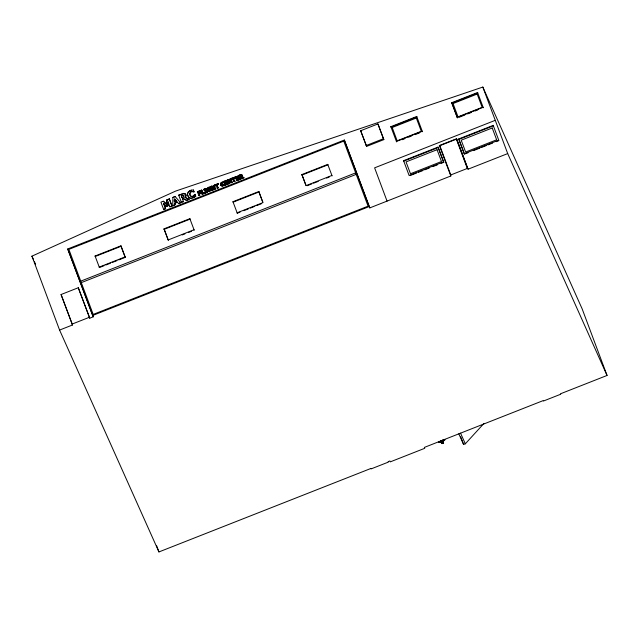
<?xml version="1.0" encoding="UTF-8"?>
<svg xmlns="http://www.w3.org/2000/svg" width="639" height="639" viewBox="0 0 639 639"><rect width="100%" height="100%" fill="white"/><g stroke="black" fill="none" stroke-linecap="round" stroke-linejoin="round"><path stroke-width="0.96" d="M172.73 205.558L172.873 197.443L175.118 196.556L180.629 202.763L178.513 203.593L177.346 202.1L174.774 203.114C176.739 205.918 169.343 206.629 174.798 204.744M185.965 195.334L185.15 197.555L189.024 199.456L186.516 200.446L183.145 198.497L182.411 198.793L183.497 201.636L181.332 202.172L183.497 201.636M167.881 205.886L168.129 202.028L167.881 205.886L166.475 206.445L163.744 203.753L166.475 206.445M166.923 199.783L166.523 204.232L166.923 199.783L169.287 198.849L172.035 206.149L169.87 206.685L172.035 206.149M221.725 183.912L222.116 183.097A1.238 1.054 -24.1 0 1 222.883 182.786C226.014 181.532 218.578 181.596 220.767 184.903M187.658 193.537L188.928 191.556L191.388 190.358M220.814 183.361L220.655 184.495M438.65 441.884L438.41 442.396L439.768 442.284L439.999 441.773L439.448 441.573M441.988 443.594L443.586 442.971L441.988 443.594L440.95 440.822M442.627 442.931L443.969 440.415L439.888 442.028L442.627 442.931L441.869 441.245M193.066 196.508L195.031 194.344L192.547 196.373L191.269 196.333L190.126 195.382M223.746 184.998C226.046 183.249 219.888 186.676 221.997 182.834A1.238 1.054 -24.1 0 1 222.763 182.522L223.898 182.866M185.15 197.555L186.069 195.965L185.797 194.568M241.175 178.88L240.032 179.016L241.175 178.88L240.568 177.322L242.684 178.289L243.938 177.794L241.997 176.843L242.133 174.966M241.997 176.843C243.731 174.751 239.929 173.752 238.714 175.501L240.144 179.279M458.826 433.833L463.594 444.48L465.32 443.801L483.987 423.393M195.031 194.344L195.766 196.269L194.12 197.547L191.468 198.378A3.746 3.187 -24.1 0 1 189.256 197.818L187.491 194.815M224.305 183.992L224.728 185.086L222.58 186.141A1.869 1.597 -24.1 0 1 221.477 185.869L220.83 185.03M209.089 189.743C211.07 188.896 208.745 190.893 208.849 189.08L210.638 188.377L211.405 190.374L209.041 191.476L207.228 190.39M241.103 176.676L241.103 175.533L239.976 175.749L240.456 176.963M207.779 188.066L208.618 187.586A3.187 2.716 -24.1 0 1 210.239 187.307L210.119 187.043A3.187 2.716 -24.1 0 0 208.498 187.323L207.348 188.098A2.021 1.717 -24.1 0 0 206.9 189.192L207.156 190.254M221.661 182.49L223.466 181.764M183.361 197.227L181.939 197.523L183.489 196.78L183.768 195.622M209.888 189.432C210.806 192.666 205.846 188.577 209.113 187.85C212.699 188.114 207.18 187.602 208.21 189.823M31.95 256.151L175.685 191.061L482.828 87.064L582.177 308.933L607.05 375.46L560.515 393.784L560.715 394.231L543.477 401.02L543.278 400.573L424.36 447.412L424.759 448.298L390.285 461.869L389.886 460.983L388.169 461.662L388.36 462.109L371.131 468.89L370.932 468.451L158.943 551.936L59.587 330.067L31.95 256.151L33.579 259.785M163.864 204.025L165.605 208.681L163.664 209.44L160.924 202.148L163.288 201.213L166.404 203.969M181.444 202.443L178.704 195.143L183.744 193.377L185.661 194.336M167.035 200.055L169.407 199.12M182.115 194.112L178.704 195.143M182.059 197.794L181.228 195.63L182.978 195.071L183.768 195.654M190.965 196.397L189.679 194.2L190.422 192.019A2.468 2.101 -24.1 0 1 191.948 191.404L194.112 191.828L192.067 191.668A2.468 2.101 -24.1 0 0 190.542 192.291L189.831 193.409L189.967 195.071M197.395 191.772L200.143 190.694L197.395 191.772L198.833 195.558L199.855 195.151L199.168 193.377L200.87 193.018L199.168 193.377M204.472 192.251L204.839 193.186L202.108 194.264L200.67 190.486L201.7 190.079L202.882 193.186L204.592 192.515L202.763 192.922L201.7 190.079M203.729 189.28C209.632 187.858 202.267 188.729 204.081 190.158L204.552 189.663L204.081 190.158M212.699 188.305C216.27 186.979 210.63 187.746 213.282 189.863L212.252 190.27L210.822 186.492L211.852 186.085L212.452 187.634L213.849 187.083L213.25 185.534L214.4 185.39L213.25 185.534M214.952 185.63C217.747 184.192 214.752 187.067 214.704 184.959L218.155 183.601L215.686 184.887M223.985 181.3L226.877 180.478L223.985 181.3L225.423 185.086L228.195 183.992L227.819 183.058L226.198 184.008L225.743 182.858L227.356 182.219L225.743 182.858M230.895 181.204L230.024 178.928L230.967 178.553L232.396 182.339L231.406 182.722L228.794 180.629L229.832 183.345L228.89 183.72L227.452 179.934L228.722 179.439L230.895 181.204L228.722 179.439M231.741 179.327L232.955 178.856L231.741 179.327L231.374 178.393L234.944 177.299M239.082 178.624L237.333 179.311L239.082 178.624L239.449 179.559L236.678 180.645L235.248 176.867L238.139 176.044M201.82 190.342L200.67 190.486M211.972 186.348L210.822 186.492M234.082 177.642L231.374 178.393M237.213 176.404L235.248 176.867M205.582 189.256C206.86 188.777 204.552 190.238 206.557 191.812L207.02 191.309L206.557 191.812M198.673 192.043C206.014 189.535 193.313 194.064 200.622 192.347M217.196 184.751C220.838 184.136 215.023 183.8 218.378 187.858L217.228 187.994L218.378 187.858M225.263 181.572C232.5 179.12 220.048 183.521 227.22 181.819M233.866 178.185C237.508 177.57 231.693 177.235 235.048 181.292L233.898 181.428L235.048 181.292M236.518 177.139C241.294 176.029 235.12 176.755 236.869 178.017L238.363 177.115L236.869 178.017M174.743 201.66C180.406 199.464 171.859 204.768 174.719 199.009L176.42 200.997M183.265 198.769L182.411 198.793M211.852 186.085L212.332 187.371L213.849 187.083M240.336 176.691L241.31 175.885L239.976 175.749M208.849 189.08L210.638 188.377M166.356 206.173L167.761 205.622M237.005 178.425C241.191 177.506 235.511 178.049 237.452 179.575M174.918 205.015L174.894 203.378L177.346 202.1M241.055 177.45L240.568 177.322M360.676 130.731L377.913 123.942L378.312 124.829L383.839 139.614L366.602 146.403L360.676 130.731L366.602 146.403M204.815 192.179C206.525 192.004 203.849 192.163 205.167 193.058L207.371 192.187L207.02 191.309M165.605 208.681L163.664 209.44M183.145 198.497L186.396 200.183L189.024 199.456M213.282 189.863L212.252 190.27M225.303 184.815L228.195 183.992M228.77 183.449L229.832 183.345M231.286 182.458L232.396 182.339M240.935 177.179L242.564 178.017L243.938 177.794M215.71 188.904L214.56 189.048L215.71 188.904L214.281 185.126M59.587 330.067L72.511 324.979L61.064 294.523L78.293 287.734L89.748 318.19L93.198 316.832L67.726 248.97L344.349 140.029L369.821 207.891L450.822 175.989L439.368 145.532L456.605 138.743L468.06 169.199L507.701 153.592L607.05 375.46M390.86 126.674L416.716 116.49L416.916 116.937L391.06 127.113L390.86 126.674L396.587 141.898M451.717 102.703L477.565 92.527L477.764 92.967L451.917 103.151L451.717 102.703L457.444 117.935L451.917 103.151M366.203 145.516L383.44 138.727L383.839 139.614M104.037 265.728L99.42 267.541L95.075 256.015L120.923 245.831L125.268 257.365L118.806 259.905M164.015 228.858L189.863 218.682L190.063 219.121L164.215 229.305L164.015 228.858L168.161 239.952L194.008 229.768L194.208 230.208L189.863 218.682M240.064 212.148L237.301 213.242L232.955 201.708L258.803 191.532L262.805 202.14M301.896 174.559L327.743 164.383L327.943 164.822L302.095 175.006L301.896 174.559L306.041 185.645L331.889 175.469M121.122 246.271L95.275 256.455L95.075 256.015M259.003 191.972L233.155 202.156L232.955 201.708M396.388 141.459L422.243 131.275L422.443 131.722L416.716 116.49M457.244 117.488L483.092 107.312L483.292 107.751L477.565 92.527M402.123 139.717L404.894 138.631M408.593 137.169L411.356 136.083M415.054 134.629L419.671 132.808M459.289 117.209L464.825 115.028M467.596 113.934L471.286 112.48M474.985 111.026L477.756 109.932M125.268 257.365L125.068 256.918L99.221 267.102L99.42 267.541M105.882 265.001L110.499 263.18M112.344 262.453L116.961 260.632M182.211 234.936L184.975 233.85M188.673 232.396L191.444 231.302M243.763 210.694L248.379 208.881M250.224 208.154L254.841 206.333M256.686 205.606L261.303 203.785M307.159 185.725L311.776 183.912M313.621 183.185L318.238 181.364M326.553 178.089L329.325 177.003M80.746 281.16L355.643 172.897M81.297 282.638L356.203 174.375M495.265 120.324L374.614 167.841L387.05 201.101M443.77 162.33L443.57 161.883L409.104 175.461L403.576 160.677L438.042 147.098L443.77 162.33L441.046 163.4M458.722 138.951L493.196 125.38L493.396 125.819L458.922 139.398L458.722 138.951L464.449 154.183L458.922 139.398M438.242 147.545L403.776 161.116L403.576 160.677M464.249 153.735L498.724 140.165L493.196 125.38M410.206 175.541L416.556 173.041M418.369 172.33L422.906 170.541M424.719 169.83L429.256 168.041M432.883 166.611L437.419 164.83M465.36 153.823L468.083 152.753M473.523 150.612L479.873 148.112M481.686 147.393L486.223 145.604M488.036 144.893L492.573 143.104M496.199 141.682L498.923 140.604M92.599 315.498L369.222 206.557L369.821 207.891M72.119 324.085L89.348 317.303M468.06 169.199L467.66 168.313L450.423 175.102L450.822 175.989M444.169 440.487L445.064 439.776L443.897 439.872L444.169 440.487L443.857 439.664M223.378 185.206L222.332 185.158L221.621 183.92M241.358 174.886L238.714 175.501M183.329 193.721L185.31 193.992M193.481 190.15C190.622 189 185.941 192.451 187.842 195.901M183.601 195.478L181.228 195.63M241.877 176.572L243.818 177.522M185.03 197.291L188.904 199.192M231.406 182.722L228.794 180.629M207.475 190.71L208.921 191.213L211.405 190.374M221.07 185.358L221.358 185.598A1.869 1.597 -24.1 0 0 222.46 185.877L224.728 185.086M166.523 204.232L163.288 201.213M174.719 199.009L176.54 201.269M188.098 196.421L189.136 197.555A3.746 3.187 -24.1 0 0 191.349 198.106L195.766 196.269M208.226 189.839L210.263 190.382M185.542 194.072L185.917 194.831M441.038 440.591L441.956 442.348M440.942 440.606L442.228 443.083L441.285 440.575M183.649 195.382L183.976 196.405M207.036 189.991L207.348 190.654M220.647 184.639L220.95 185.302M439.368 145.532L439.768 146.419M460.551 433.154L465.32 443.801M239.449 179.559L236.678 180.645M230.967 178.553L230.024 178.928M227.452 179.934L228.89 183.72M237.301 213.242L237.101 212.795L262.948 202.619L258.803 191.532M214.704 184.959L215.071 185.893M207.371 192.187L205.167 193.058M204.839 193.186L202.108 194.264M199.855 195.151L198.833 195.558M180.629 202.763L178.513 203.593M175.118 196.556L172.873 197.443M67.726 248.97L93.198 316.832M70.49 256.367L71.089 257.693M78.293 287.734L89.748 318.19M61.064 294.523L72.511 324.979M34.394 261.607L35.616 264.33M482.828 87.064L507.701 153.592M456.605 138.743L467.66 168.313M467.317 168.448L456.374 139.174L439.824 145.692L450.767 174.966M438.042 147.098L443.57 161.883M377.913 123.942L383.44 138.727M460.727 436.796L463.594 444.48M344.349 140.029L369.222 206.557M442.547 440.199L443.586 442.971M442.747 442.028L443.027 442.771L442.34 440.047M439.488 441.541L439.768 442.284M327.743 164.383L332.088 175.909M302.095 175.006L305.889 185.166M238.02 175.781L238.387 176.715M238.363 177.115L238.73 178.057M234.825 177.035L235.192 177.969M232.836 178.585L234.018 181.7M226.757 180.214L227.133 181.149M227.101 181.548L227.476 182.49M224.105 181.572L225.423 185.086M218.155 183.601L218.522 184.535M216.166 185.15L217.348 188.265M213.985 187.491L214.68 189.312M212.579 188.042L213.162 189.599M210.119 187.043L210.543 188.13M208.961 189.352L209.209 190.007M205.942 188.409L206.285 189.288M204.552 189.663L205.526 192.211M200.143 190.694L200.51 191.628M200.502 192.083L200.87 193.018M193.361 189.887L194.112 191.828M169.287 198.849L171.915 205.878M168.129 202.028L169.99 206.956M163.744 203.753L165.485 208.418M164.215 229.305L168.361 240.392M120.923 245.831L125.068 256.918M156.523 545.466L158.943 551.936M207.044 189.847L207.02 189.456A2.021 1.717 -24.1 0 1 207.467 188.361M174.838 199.28L174.862 201.924M343.766 141.107L68.86 249.37L93.182 314.42L368.08 206.157L343.766 141.107M416.324 118.015L392.194 127.512L397.17 140.82L421.301 131.322L416.324 118.015M477.181 94.045L453.051 103.55L458.027 116.857L482.157 107.352L477.181 94.045M437.068 149.702L406.053 161.915L410.47 173.744L441.493 161.531L437.068 149.702M492.222 127.984L461.198 140.197L465.623 152.026L496.647 139.805L492.222 127.984"/></g></svg>
